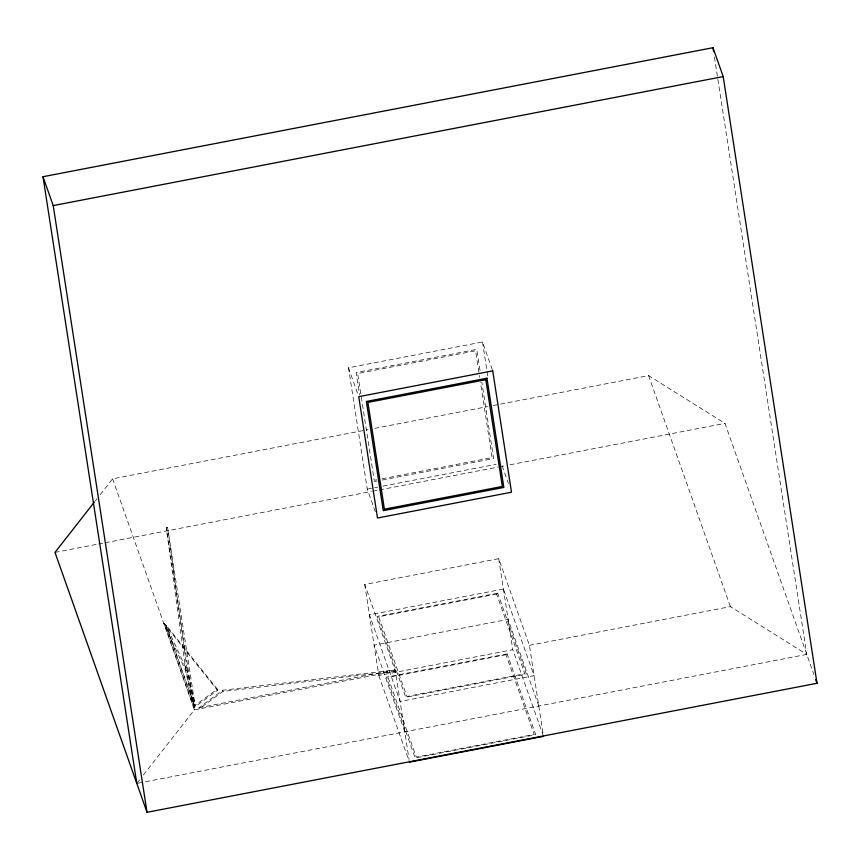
<?xml version="1.0" encoding="UTF-8"?>
<svg xmlns="http://www.w3.org/2000/svg" width="860" height="860" viewBox="0 0 860 860"><rect width="100%" height="100%" fill="white"/><g stroke="black" fill="none" stroke-linecap="round" stroke-linejoin="round"><path stroke-width="0.64" stroke-dasharray="4.3 3.22" d="M193.694 707.801L194.639 705.759L217.257 689.107L166.12 625.209L163.733 623.21L185.491 670.327L193.694 707.801L217.451 690.322L217.257 689.107M95.32 500.896L96.965 498.789M100.255 494.586L112.606 478.816L368.08 429.624M136.794 783.417L140.094 779.214M143.383 775.01L194.414 709.844L395.406 671.144L364.726 584.51L498.725 558.699L529.405 645.333L543.068 733.709M395.406 671.144L222.912 691.451L199.154 708.93L198.961 707.726L222.719 690.236L395.224 669.929L409.07 759.509M375.272 511.732L367.274 489.136L348.504 367.79L482.503 341.99L492.726 370.864M374.67 428.355L487.921 406.543M493.188 405.533L648.591 375.605L724.958 423.378L813.882 674.487M376.798 479.794L374.186 480.299L357.674 373.53L475.591 350.815L479.665 377.185M382.044 478.794L492.103 457.595L480.482 382.453M374.337 481.525L376.959 481.019M382.206 480.009L493.629 458.552L481.826 382.238M166.281 527.836L167.614 527.578L195.091 705.297L193.747 705.555L185.545 668.08L166.281 527.836L193.747 705.555M367.274 489.136L377.776 487.104M383.033 486.094L496.005 464.335M54.986 552.389L97.191 544.262M98.513 544.014L103.781 542.993M105.103 542.746L371.509 491.436M372.832 491.189L378.11 490.168M379.421 489.921L498.123 467.055M499.434 466.808L504.712 465.787M509.991 464.776L724.958 423.378M185.545 668.08L186.889 667.822L167.614 527.578M185.491 670.327L186.824 670.069L194.639 705.759L166.12 625.209L186.824 670.069M198.961 707.726L395.224 669.929M529.405 645.333L730.398 606.633L806.777 654.406L714.413 56.996M364.726 584.51L378.798 675.508L512.796 649.708L543.477 736.343M138.116 783.17L806.777 654.406M163.733 623.21L217.451 690.322M648.591 375.605L730.398 606.633M502.154 465.84L508.378 483.417M538.779 706.006L508.11 619.372L374.111 645.172L404.791 731.817M348.504 367.79L357.846 394.16M378.798 675.508L409.478 762.143M166.302 626.424L194.833 706.974M164.776 625.467L193.296 706.017M112.606 478.816L194.414 709.844M186.889 667.822L195.091 705.297M482.503 341.99L487.803 376.282M479.998 370.402L476.741 349.343L356.147 372.573L359.609 394.933M498.725 558.699L512.796 649.708M222.719 690.236L222.912 691.451M503.412 589.036L369.424 614.846L400.094 701.48L534.092 675.67L503.412 589.036M497.736 593.217L377.142 616.437L405.78 697.299L526.374 674.079L497.736 593.217M496.607 594.056L378.69 616.76L406.909 696.46L524.826 673.756L496.607 594.056M507.12 653.89L386.516 677.11L415.154 757.972L535.748 734.741L507.12 653.89M505.981 654.718L388.064 677.433L416.294 757.133L534.211 734.429L505.981 654.718"/><path stroke-width="1.29" d="M94.493 501.939L54.986 552.389L147.028 812.302L817 683.281L723.206 76.583L712.972 47.698L43 176.719L136.794 783.417M43 176.719L53.223 205.594L723.206 76.583M409.478 762.143L543.477 736.343M815.667 679.508L817 683.281M712.972 47.698L713.596 51.686M53.223 205.594L147.028 812.302M492.726 370.864L358.738 396.675L377.497 518.01L511.496 492.21L492.726 370.864M486.964 378.228L366.371 401.448L383.259 510.657L503.852 487.426L486.964 378.228M485.814 379.701L367.897 402.405L384.409 509.185L502.326 486.47L485.814 379.701"/></g></svg>
